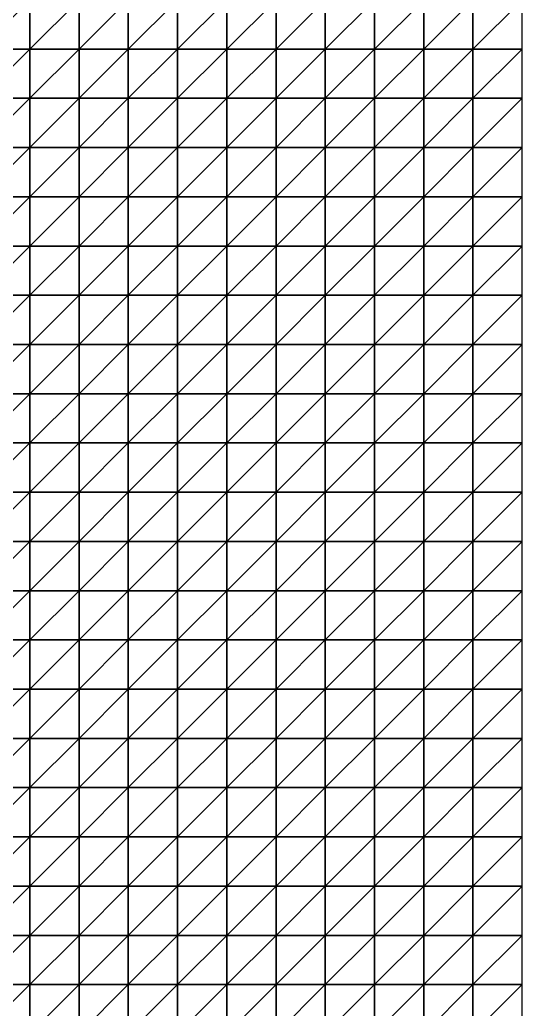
# Model space of a CAD drawing. Header units: metres. Extents: x 351000 to 353000, y 7455000 to 7457000.
# Drawn here: x 352745 to 353000, y 7455988 to 7456490 of the extents above; entities that cross this region are included whole.
import ezdxf

# ---------------------------------------------------------------- set-up
doc = ezdxf.new("R2010")
doc.units = ezdxf.units.M

msp = doc.modelspace()

# ---------------------------------------------------------------- linework, layer by layer
at = {"layer": 'TOP_OF_HYPOGENE_TOH'}
for points in [[(352725, 7456475, 1207.47), (352750, 7456475, 1208.46), (352750, 7456500, 1215.89)], [(352725, 7456475, 1207.47), (352750, 7456500, 1215.89), (352725, 7456500, 1210.94)], [(352750, 7456475, 1208.46), (352775, 7456475, 1203.21), (352775, 7456500, 1210.87)], [(352750, 7456475, 1208.46), (352775, 7456500, 1210.87), (352750, 7456500, 1215.89)], [(352775, 7456475, 1203.21), (352800, 7456475, 1192.81), (352800, 7456500, 1198.76)], [(352775, 7456475, 1203.21), (352800, 7456500, 1198.76), (352775, 7456500, 1210.87)], [(352800, 7456475, 1192.81), (352825, 7456475, 1179.77), (352825, 7456500, 1182.38)], [(352800, 7456475, 1192.81), (352825, 7456500, 1182.38), (352800, 7456500, 1198.76)], [(352825, 7456475, 1179.77), (352850, 7456475, 1167.45), (352850, 7456500, 1165.78)], [(352825, 7456475, 1179.77), (352850, 7456500, 1165.78), (352825, 7456500, 1182.38)], [(352850, 7456475, 1167.45), (352875, 7456475, 1159.08), (352875, 7456500, 1153.16)], [(352850, 7456475, 1167.45), (352875, 7456500, 1153.16), (352850, 7456500, 1165.78)], [(352875, 7456475, 1159.08), (352900, 7456475, 1156.72), (352900, 7456500, 1147.44)], [(352875, 7456475, 1159.08), (352900, 7456500, 1147.44), (352875, 7456500, 1153.16)], [(352900, 7456475, 1156.72), (352925, 7456475, 1160.47), (352925, 7456500, 1149.32)], [(352900, 7456475, 1156.72), (352925, 7456500, 1149.32), (352900, 7456500, 1147.44)], [(352925, 7456475, 1160.47), (352950, 7456475, 1168.28), (352950, 7456500, 1156.9)], [(352925, 7456475, 1160.47), (352950, 7456500, 1156.9), (352925, 7456500, 1149.32)], [(352950, 7456475, 1168.28), (352975, 7456475, 1176.66), (352975, 7456500, 1166.39)], [(352950, 7456475, 1168.28), (352975, 7456500, 1166.39), (352950, 7456500, 1156.9)], [(352975, 7456475, 1176.66), (353000, 7456475, 1181.93), (353000, 7456500, 1173.56)], [(352975, 7456475, 1176.66), (353000, 7456500, 1173.56), (352975, 7456500, 1166.39)], [(352725, 7456450, 1202.12), (352750, 7456450, 1201.14), (352750, 7456475, 1208.46)], [(352725, 7456450, 1202.12), (352750, 7456475, 1208.46), (352725, 7456475, 1207.47)], [(352750, 7456450, 1201.14), (352775, 7456450, 1196.1), (352775, 7456475, 1203.21)], [(352750, 7456450, 1201.14), (352775, 7456475, 1203.21), (352750, 7456475, 1208.46)], [(352775, 7456450, 1196.1), (352800, 7456450, 1188.13), (352800, 7456475, 1192.81)], [(352775, 7456450, 1196.1), (352800, 7456475, 1192.81), (352775, 7456475, 1203.21)], [(352800, 7456450, 1188.13), (352825, 7456450, 1179.27), (352825, 7456475, 1179.77)], [(352800, 7456450, 1188.13), (352825, 7456475, 1179.77), (352800, 7456475, 1192.81)], [(352825, 7456450, 1179.27), (352850, 7456450, 1171.91), (352850, 7456475, 1167.45)], [(352825, 7456450, 1179.27), (352850, 7456475, 1167.45), (352825, 7456475, 1179.77)], [(352850, 7456450, 1171.91), (352875, 7456450, 1168.16), (352875, 7456475, 1159.08)], [(352850, 7456450, 1171.91), (352875, 7456475, 1159.08), (352850, 7456475, 1167.45)], [(352875, 7456450, 1168.16), (352900, 7456450, 1169.07), (352900, 7456475, 1156.72)], [(352875, 7456450, 1168.16), (352900, 7456475, 1156.72), (352875, 7456475, 1159.08)], [(352900, 7456450, 1169.07), (352925, 7456450, 1174.19), (352925, 7456475, 1160.47)], [(352900, 7456450, 1169.07), (352925, 7456475, 1160.47), (352900, 7456475, 1156.72)], [(352925, 7456450, 1174.19), (352950, 7456450, 1181.48), (352950, 7456475, 1168.28)], [(352925, 7456450, 1174.19), (352950, 7456475, 1168.28), (352925, 7456475, 1160.47)], [(352950, 7456450, 1181.48), (352975, 7456450, 1187.96), (352975, 7456475, 1176.66)], [(352950, 7456450, 1181.48), (352975, 7456475, 1176.66), (352950, 7456475, 1168.28)], [(352975, 7456450, 1187.96), (353000, 7456450, 1190.74), (353000, 7456475, 1181.93)], [(352975, 7456450, 1187.96), (353000, 7456475, 1181.93), (352975, 7456475, 1176.66)], [(352725, 7456425, 1200.28), (352750, 7456425, 1197.47), (352750, 7456450, 1201.14)], [(352725, 7456425, 1200.28), (352750, 7456450, 1201.14), (352725, 7456450, 1202.12)], [(352750, 7456425, 1197.47), (352775, 7456425, 1192.73), (352775, 7456450, 1196.1)], [(352750, 7456425, 1197.47), (352775, 7456450, 1196.1), (352750, 7456450, 1201.14)], [(352775, 7456425, 1192.73), (352800, 7456425, 1187.16), (352800, 7456450, 1188.13)], [(352775, 7456425, 1192.73), (352800, 7456450, 1188.13), (352775, 7456450, 1196.1)], [(352800, 7456425, 1187.16), (352825, 7456425, 1182.17), (352825, 7456450, 1179.27)], [(352800, 7456425, 1187.16), (352825, 7456450, 1179.27), (352800, 7456450, 1188.13)], [(352825, 7456425, 1182.17), (352850, 7456425, 1179.1), (352850, 7456450, 1171.91)], [(352825, 7456425, 1182.17), (352850, 7456450, 1171.91), (352825, 7456450, 1179.27)], [(352850, 7456425, 1179.1), (352875, 7456425, 1178.89), (352875, 7456450, 1168.16)], [(352850, 7456425, 1179.1), (352875, 7456450, 1168.16), (352850, 7456450, 1171.91)], [(352875, 7456425, 1178.89), (352900, 7456425, 1181.69), (352900, 7456450, 1169.07)], [(352875, 7456425, 1178.89), (352900, 7456450, 1169.07), (352875, 7456450, 1168.16)], [(352900, 7456425, 1181.69), (352925, 7456425, 1186.66), (352925, 7456450, 1174.19)], [(352900, 7456425, 1181.69), (352925, 7456450, 1174.19), (352900, 7456450, 1169.07)], [(352925, 7456425, 1186.66), (352950, 7456425, 1192.03), (352950, 7456450, 1181.48)], [(352925, 7456425, 1186.66), (352950, 7456450, 1181.48), (352925, 7456450, 1174.19)], [(352950, 7456425, 1192.03), (352975, 7456425, 1195.55), (352975, 7456450, 1187.96)], [(352950, 7456425, 1192.03), (352975, 7456450, 1187.96), (352950, 7456450, 1181.48)], [(352975, 7456425, 1195.55), (353000, 7456425, 1195.3), (353000, 7456450, 1190.74)], [(352975, 7456425, 1195.55), (353000, 7456450, 1190.74), (352975, 7456450, 1187.96)], [(352725, 7456400, 1202.11), (352750, 7456400, 1197.66), (352750, 7456425, 1197.47)], [(352725, 7456400, 1202.11), (352750, 7456425, 1197.47), (352725, 7456425, 1200.28)], [(352750, 7456400, 1197.66), (352775, 7456400, 1193.12), (352775, 7456425, 1192.73)], [(352750, 7456400, 1197.66), (352775, 7456425, 1192.73), (352750, 7456425, 1197.47)], [(352775, 7456400, 1193.12), (352800, 7456400, 1189.42), (352800, 7456425, 1187.16)], [(352775, 7456400, 1193.12), (352800, 7456425, 1187.16), (352775, 7456425, 1192.73)], [(352800, 7456400, 1189.42), (352825, 7456400, 1187.3), (352825, 7456425, 1182.17)], [(352800, 7456400, 1189.42), (352825, 7456425, 1182.17), (352800, 7456425, 1187.16)], [(352825, 7456400, 1187.3), (352850, 7456400, 1187.1), (352850, 7456425, 1179.1)], [(352825, 7456400, 1187.3), (352850, 7456425, 1179.1), (352825, 7456425, 1182.17)], [(352850, 7456400, 1187.1), (352875, 7456400, 1188.61), (352875, 7456425, 1178.89)], [(352850, 7456400, 1187.1), (352875, 7456425, 1178.89), (352850, 7456425, 1179.1)], [(352875, 7456400, 1188.61), (352900, 7456400, 1191.29), (352900, 7456425, 1181.69)], [(352875, 7456400, 1188.61), (352900, 7456425, 1181.69), (352875, 7456425, 1178.89)], [(352900, 7456400, 1191.29), (352925, 7456400, 1194.73), (352925, 7456425, 1186.66)], [(352900, 7456400, 1191.29), (352925, 7456425, 1186.66), (352900, 7456425, 1181.69)], [(352925, 7456400, 1194.73), (352950, 7456400, 1196.89), (352950, 7456425, 1192.03)], [(352925, 7456400, 1194.73), (352950, 7456425, 1192.03), (352925, 7456425, 1186.66)], [(352950, 7456400, 1196.89), (352975, 7456400, 1196.77), (352975, 7456425, 1195.55)], [(352950, 7456400, 1196.89), (352975, 7456425, 1195.55), (352950, 7456425, 1192.03)], [(352975, 7456400, 1196.77), (353000, 7456400, 1193.46), (353000, 7456425, 1195.3)], [(352975, 7456400, 1196.77), (353000, 7456425, 1195.3), (352975, 7456425, 1195.55)], [(352725, 7456375, 1204.73), (352750, 7456375, 1199.01), (352750, 7456400, 1197.66)], [(352725, 7456375, 1204.73), (352750, 7456400, 1197.66), (352725, 7456400, 1202.11)], [(352750, 7456375, 1199.01), (352775, 7456375, 1194.61), (352775, 7456400, 1193.12)], [(352750, 7456375, 1199.01), (352775, 7456400, 1193.12), (352750, 7456400, 1197.66)], [(352775, 7456375, 1194.61), (352800, 7456375, 1192.24), (352800, 7456400, 1189.42)], [(352775, 7456375, 1194.61), (352800, 7456400, 1189.42), (352775, 7456400, 1193.12)], [(352800, 7456375, 1192.24), (352825, 7456375, 1192), (352825, 7456400, 1187.3)], [(352800, 7456375, 1192.24), (352825, 7456400, 1187.3), (352800, 7456400, 1189.42)], [(352825, 7456375, 1192), (352850, 7456375, 1193.35), (352850, 7456400, 1187.1)], [(352825, 7456375, 1192), (352850, 7456400, 1187.1), (352825, 7456400, 1187.3)], [(352850, 7456375, 1193.35), (352875, 7456375, 1195.36), (352875, 7456400, 1188.61)], [(352850, 7456375, 1193.35), (352875, 7456400, 1188.61), (352850, 7456400, 1187.1)], [(352875, 7456375, 1195.36), (352900, 7456375, 1196.99), (352900, 7456400, 1191.29)], [(352875, 7456375, 1195.36), (352900, 7456400, 1191.29), (352875, 7456400, 1188.61)], [(352900, 7456375, 1196.99), (352925, 7456375, 1197.41), (352925, 7456400, 1194.73)], [(352900, 7456375, 1196.99), (352925, 7456400, 1194.73), (352900, 7456400, 1191.29)], [(352925, 7456375, 1197.41), (352950, 7456375, 1196), (352950, 7456400, 1196.89)], [(352925, 7456375, 1197.41), (352950, 7456400, 1196.89), (352925, 7456400, 1194.73)], [(352950, 7456375, 1196), (352975, 7456375, 1192.46), (352975, 7456400, 1196.77)], [(352950, 7456375, 1196), (352975, 7456400, 1196.77), (352950, 7456400, 1196.89)], [(352975, 7456375, 1192.46), (353000, 7456375, 1186.87), (353000, 7456400, 1193.46)], [(352975, 7456375, 1192.46), (353000, 7456400, 1193.46), (352975, 7456400, 1196.77)], [(352725, 7456350, 1204.68), (352750, 7456350, 1198.22), (352750, 7456375, 1199.01)], [(352725, 7456350, 1204.68), (352750, 7456375, 1199.01), (352725, 7456375, 1204.73)], [(352750, 7456350, 1198.22), (352775, 7456350, 1194.15), (352775, 7456375, 1194.61)], [(352750, 7456350, 1198.22), (352775, 7456375, 1194.61), (352750, 7456375, 1199.01)], [(352775, 7456350, 1194.15), (352800, 7456350, 1192.89), (352800, 7456375, 1192.24)], [(352775, 7456350, 1194.15), (352800, 7456375, 1192.24), (352775, 7456375, 1194.61)], [(352800, 7456350, 1192.89), (352825, 7456350, 1193.98), (352825, 7456375, 1192)], [(352800, 7456350, 1192.89), (352825, 7456375, 1192), (352800, 7456375, 1192.24)], [(352825, 7456350, 1193.98), (352850, 7456350, 1196.18), (352850, 7456375, 1193.35)], [(352825, 7456350, 1193.98), (352850, 7456375, 1193.35), (352825, 7456375, 1192)], [(352850, 7456350, 1196.18), (352875, 7456350, 1197.98), (352875, 7456375, 1195.36)], [(352850, 7456350, 1196.18), (352875, 7456375, 1195.36), (352850, 7456375, 1193.35)], [(352875, 7456350, 1197.98), (352900, 7456350, 1198.13), (352900, 7456375, 1196.99)], [(352875, 7456350, 1197.98), (352900, 7456375, 1196.99), (352875, 7456375, 1195.36)], [(352900, 7456350, 1198.13), (352925, 7456350, 1196.03), (352925, 7456375, 1197.41)], [(352900, 7456350, 1198.13), (352925, 7456375, 1197.41), (352900, 7456375, 1196.99)], [(352925, 7456350, 1196.03), (352950, 7456350, 1191.8), (352950, 7456375, 1196)], [(352925, 7456350, 1196.03), (352950, 7456375, 1196), (352925, 7456375, 1197.41)], [(352950, 7456350, 1191.8), (352975, 7456350, 1186.09), (352975, 7456375, 1192.46)], [(352950, 7456350, 1191.8), (352975, 7456375, 1192.46), (352950, 7456375, 1196)], [(352975, 7456350, 1186.09), (353000, 7456350, 1179.73), (353000, 7456375, 1186.87)], [(352975, 7456350, 1186.09), (353000, 7456375, 1186.87), (352975, 7456375, 1192.46)], [(352725, 7456325, 1200.59), (352750, 7456325, 1194.12), (352750, 7456350, 1198.22)], [(352725, 7456325, 1200.59), (352750, 7456350, 1198.22), (352725, 7456350, 1204.68)], [(352750, 7456325, 1194.12), (352775, 7456325, 1190.73), (352775, 7456350, 1194.15)], [(352750, 7456325, 1194.12), (352775, 7456350, 1194.15), (352750, 7456350, 1198.22)], [(352775, 7456325, 1190.73), (352800, 7456325, 1190.59), (352800, 7456350, 1192.89)], [(352775, 7456325, 1190.73), (352800, 7456350, 1192.89), (352775, 7456350, 1194.15)], [(352800, 7456325, 1190.59), (352825, 7456325, 1192.81), (352825, 7456350, 1193.98)], [(352800, 7456325, 1190.59), (352825, 7456350, 1193.98), (352800, 7456350, 1192.89)], [(352825, 7456325, 1192.81), (352850, 7456325, 1195.7), (352850, 7456350, 1196.18)], [(352825, 7456325, 1192.81), (352850, 7456350, 1196.18), (352825, 7456350, 1193.98)], [(352850, 7456325, 1195.7), (352875, 7456325, 1197.39), (352875, 7456350, 1197.98)], [(352850, 7456325, 1195.7), (352875, 7456350, 1197.98), (352850, 7456350, 1196.18)], [(352875, 7456325, 1197.39), (352900, 7456325, 1196.57), (352900, 7456350, 1198.13)], [(352875, 7456325, 1197.39), (352900, 7456350, 1198.13), (352875, 7456350, 1197.98)], [(352900, 7456325, 1196.57), (352925, 7456325, 1193), (352925, 7456350, 1196.03)], [(352900, 7456325, 1196.57), (352925, 7456350, 1196.03), (352900, 7456350, 1198.13)], [(352925, 7456325, 1193), (352950, 7456325, 1187.43), (352950, 7456350, 1191.8)], [(352925, 7456325, 1193), (352950, 7456350, 1191.8), (352925, 7456350, 1196.03)], [(352950, 7456325, 1187.43), (352975, 7456325, 1181.25), (352975, 7456350, 1186.09)], [(352950, 7456325, 1187.43), (352975, 7456350, 1186.09), (352950, 7456350, 1191.8)], [(352975, 7456325, 1181.25), (353000, 7456325, 1175.85), (353000, 7456350, 1179.73)], [(352975, 7456325, 1181.25), (353000, 7456350, 1179.73), (352975, 7456350, 1186.09)], [(352725, 7456300, 1194.36), (352750, 7456300, 1188.54), (352750, 7456325, 1194.12)], [(352725, 7456300, 1194.36), (352750, 7456325, 1194.12), (352725, 7456325, 1200.59)], [(352750, 7456300, 1188.54), (352775, 7456300, 1186.07), (352775, 7456325, 1190.73)], [(352750, 7456300, 1188.54), (352775, 7456325, 1190.73), (352750, 7456325, 1194.12)], [(352775, 7456300, 1186.07), (352800, 7456300, 1186.95), (352800, 7456325, 1190.59)], [(352775, 7456300, 1186.07), (352800, 7456325, 1190.59), (352775, 7456325, 1190.73)], [(352800, 7456300, 1186.95), (352825, 7456300, 1190.07), (352825, 7456325, 1192.81)], [(352800, 7456300, 1186.95), (352825, 7456325, 1192.81), (352800, 7456325, 1190.59)], [(352825, 7456300, 1190.07), (352850, 7456300, 1193.5), (352850, 7456325, 1195.7)], [(352825, 7456300, 1190.07), (352850, 7456325, 1195.7), (352825, 7456325, 1192.81)], [(352850, 7456300, 1193.5), (352875, 7456300, 1195.26), (352875, 7456325, 1197.39)], [(352850, 7456300, 1193.5), (352875, 7456325, 1197.39), (352850, 7456325, 1195.7)], [(352875, 7456300, 1195.26), (352900, 7456300, 1194.12), (352900, 7456325, 1196.57)], [(352875, 7456300, 1195.26), (352900, 7456325, 1196.57), (352875, 7456325, 1197.39)], [(352900, 7456300, 1194.12), (352925, 7456300, 1190.13), (352925, 7456325, 1193)], [(352900, 7456300, 1194.12), (352925, 7456325, 1193), (352900, 7456325, 1196.57)], [(352925, 7456300, 1190.13), (352950, 7456300, 1184.59), (352950, 7456325, 1187.43)], [(352925, 7456300, 1190.13), (352950, 7456325, 1187.43), (352925, 7456325, 1193)], [(352950, 7456300, 1184.59), (352975, 7456300, 1179.4), (352975, 7456325, 1181.25)], [(352950, 7456300, 1184.59), (352975, 7456325, 1181.25), (352950, 7456325, 1187.43)], [(352975, 7456300, 1179.4), (353000, 7456300, 1176.25), (353000, 7456325, 1175.85)], [(352975, 7456300, 1179.4), (353000, 7456325, 1175.85), (352975, 7456325, 1181.25)], [(352725, 7456275, 1189.81), (352750, 7456275, 1185.02), (352750, 7456300, 1188.54)], [(352725, 7456275, 1189.81), (352750, 7456300, 1188.54), (352725, 7456300, 1194.36)], [(352750, 7456275, 1185.02), (352775, 7456275, 1183.35), (352775, 7456300, 1186.07)], [(352750, 7456275, 1185.02), (352775, 7456300, 1186.07), (352750, 7456300, 1188.54)], [(352775, 7456275, 1183.35), (352800, 7456275, 1184.76), (352800, 7456300, 1186.95)], [(352775, 7456275, 1183.35), (352800, 7456300, 1186.95), (352775, 7456300, 1186.07)], [(352800, 7456275, 1184.76), (352825, 7456275, 1188.13), (352825, 7456300, 1190.07)], [(352800, 7456275, 1184.76), (352825, 7456300, 1190.07), (352800, 7456300, 1186.95)], [(352825, 7456275, 1188.13), (352850, 7456275, 1191.57), (352850, 7456300, 1193.5)], [(352825, 7456275, 1188.13), (352850, 7456300, 1193.5), (352825, 7456300, 1190.07)], [(352850, 7456275, 1191.57), (352875, 7456275, 1193.13), (352875, 7456300, 1195.26)], [(352850, 7456275, 1191.57), (352875, 7456300, 1195.26), (352850, 7456300, 1193.5)], [(352875, 7456275, 1193.13), (352900, 7456275, 1191.76), (352900, 7456300, 1194.12)], [(352875, 7456275, 1193.13), (352900, 7456300, 1194.12), (352875, 7456300, 1195.26)], [(352900, 7456275, 1191.76), (352925, 7456275, 1187.8), (352925, 7456300, 1190.13)], [(352900, 7456275, 1191.76), (352925, 7456300, 1190.13), (352900, 7456300, 1194.12)], [(352925, 7456275, 1187.8), (352950, 7456275, 1182.9), (352950, 7456300, 1184.59)], [(352925, 7456275, 1187.8), (352950, 7456300, 1184.59), (352925, 7456300, 1190.13)], [(352950, 7456275, 1182.9), (352975, 7456275, 1179.31), (352975, 7456300, 1179.4)], [(352950, 7456275, 1182.9), (352975, 7456300, 1179.4), (352950, 7456300, 1184.59)], [(352975, 7456275, 1179.31), (353000, 7456275, 1178.82), (353000, 7456300, 1176.25)], [(352975, 7456275, 1179.31), (353000, 7456300, 1176.25), (352975, 7456300, 1179.4)], [(352725, 7456250, 1190.05), (352750, 7456250, 1186.32), (352750, 7456275, 1185.02)], [(352725, 7456250, 1190.05), (352750, 7456275, 1185.02), (352725, 7456275, 1189.81)], [(352750, 7456250, 1186.32), (352775, 7456250, 1184.96), (352775, 7456275, 1183.35)], [(352750, 7456250, 1186.32), (352775, 7456275, 1183.35), (352750, 7456275, 1185.02)], [(352775, 7456250, 1184.96), (352800, 7456250, 1186.05), (352800, 7456275, 1184.76)], [(352775, 7456250, 1184.96), (352800, 7456275, 1184.76), (352775, 7456275, 1183.35)], [(352800, 7456250, 1186.05), (352825, 7456250, 1188.69), (352825, 7456275, 1188.13)], [(352800, 7456250, 1186.05), (352825, 7456275, 1188.13), (352800, 7456275, 1184.76)], [(352825, 7456250, 1188.69), (352850, 7456250, 1191.19), (352850, 7456275, 1191.57)], [(352825, 7456250, 1188.69), (352850, 7456275, 1191.57), (352825, 7456275, 1188.13)], [(352850, 7456250, 1191.19), (352875, 7456250, 1191.83), (352875, 7456275, 1193.13)], [(352850, 7456250, 1191.19), (352875, 7456275, 1193.13), (352850, 7456275, 1191.57)], [(352875, 7456250, 1191.83), (352900, 7456250, 1189.72), (352900, 7456275, 1191.76)], [(352875, 7456250, 1191.83), (352900, 7456275, 1191.76), (352875, 7456275, 1193.13)], [(352900, 7456250, 1189.72), (352925, 7456250, 1185.44), (352925, 7456275, 1187.8)], [(352900, 7456250, 1189.72), (352925, 7456275, 1187.8), (352900, 7456275, 1191.76)], [(352925, 7456250, 1185.44), (352950, 7456250, 1180.89), (352950, 7456275, 1182.9)], [(352925, 7456250, 1185.44), (352950, 7456275, 1182.9), (352925, 7456275, 1187.8)], [(352950, 7456250, 1180.89), (352975, 7456250, 1178.53), (352975, 7456275, 1179.31)], [(352950, 7456250, 1180.89), (352975, 7456275, 1179.31), (352950, 7456275, 1182.9)], [(352975, 7456250, 1178.53), (353000, 7456250, 1180.2), (353000, 7456275, 1178.82)], [(352975, 7456250, 1178.53), (353000, 7456275, 1178.82), (352975, 7456275, 1179.31)], [(352725, 7456225, 1195.32), (352750, 7456225, 1192.44), (352750, 7456250, 1186.32)], [(352725, 7456225, 1195.32), (352750, 7456250, 1186.32), (352725, 7456250, 1190.05)], [(352750, 7456225, 1192.44), (352775, 7456225, 1190.82), (352775, 7456250, 1184.96)], [(352750, 7456225, 1192.44), (352775, 7456250, 1184.96), (352750, 7456250, 1186.32)], [(352775, 7456225, 1190.82), (352800, 7456225, 1190.8), (352800, 7456250, 1186.05)], [(352775, 7456225, 1190.82), (352800, 7456250, 1186.05), (352775, 7456250, 1184.96)], [(352800, 7456225, 1190.8), (352825, 7456225, 1191.86), (352825, 7456250, 1188.69)], [(352800, 7456225, 1190.8), (352825, 7456250, 1188.69), (352800, 7456250, 1186.05)], [(352825, 7456225, 1191.86), (352850, 7456225, 1192.62), (352850, 7456250, 1191.19)], [(352825, 7456225, 1191.86), (352850, 7456250, 1191.19), (352825, 7456250, 1188.69)], [(352850, 7456225, 1192.62), (352875, 7456225, 1191.61), (352875, 7456250, 1191.83)], [(352850, 7456225, 1192.62), (352875, 7456250, 1191.83), (352850, 7456250, 1191.19)], [(352875, 7456225, 1191.61), (352900, 7456225, 1188.11), (352900, 7456250, 1189.72)], [(352875, 7456225, 1191.61), (352900, 7456250, 1189.72), (352875, 7456250, 1191.83)], [(352900, 7456225, 1188.11), (352925, 7456225, 1182.81), (352925, 7456250, 1185.44)], [(352900, 7456225, 1188.11), (352925, 7456250, 1185.44), (352900, 7456250, 1189.72)], [(352925, 7456225, 1182.81), (352950, 7456225, 1177.8), (352950, 7456250, 1180.89)], [(352925, 7456225, 1182.81), (352950, 7456250, 1180.89), (352925, 7456250, 1185.44)], [(352950, 7456225, 1177.8), (352975, 7456225, 1175.69), (352975, 7456250, 1178.53)], [(352950, 7456225, 1177.8), (352975, 7456250, 1178.53), (352950, 7456250, 1180.89)], [(352975, 7456225, 1175.69), (353000, 7456225, 1178.41), (353000, 7456250, 1180.2)], [(352975, 7456225, 1175.69), (353000, 7456250, 1180.2), (352975, 7456250, 1178.53)], [(352725, 7456200, 1202.9), (352750, 7456200, 1200.62), (352750, 7456225, 1192.44)], [(352725, 7456200, 1202.9), (352750, 7456225, 1192.44), (352725, 7456225, 1195.32)], [(352750, 7456200, 1200.62), (352775, 7456200, 1198.45), (352775, 7456225, 1190.82)], [(352750, 7456200, 1200.62), (352775, 7456225, 1190.82), (352750, 7456225, 1192.44)], [(352775, 7456200, 1198.45), (352800, 7456200, 1197.09), (352800, 7456225, 1190.8)], [(352775, 7456200, 1198.45), (352800, 7456225, 1190.8), (352775, 7456225, 1190.82)], [(352800, 7456200, 1197.09), (352825, 7456200, 1196.4), (352825, 7456225, 1191.86)], [(352800, 7456200, 1197.09), (352825, 7456225, 1191.86), (352800, 7456225, 1190.8)], [(352825, 7456200, 1196.4), (352850, 7456200, 1195.35), (352850, 7456225, 1192.62)], [(352825, 7456200, 1196.4), (352850, 7456225, 1192.62), (352825, 7456225, 1191.86)], [(352850, 7456200, 1195.35), (352875, 7456200, 1192.62), (352875, 7456225, 1191.61)], [(352850, 7456200, 1195.35), (352875, 7456225, 1191.61), (352850, 7456225, 1192.62)], [(352875, 7456200, 1192.62), (352900, 7456200, 1187.54), (352900, 7456225, 1188.11)], [(352875, 7456200, 1192.62), (352900, 7456225, 1188.11), (352875, 7456225, 1191.61)], [(352900, 7456200, 1187.54), (352925, 7456200, 1180.83), (352925, 7456225, 1182.81)], [(352900, 7456200, 1187.54), (352925, 7456225, 1182.81), (352900, 7456225, 1188.11)], [(352925, 7456200, 1180.83), (352950, 7456200, 1174.63), (352950, 7456225, 1177.8)], [(352925, 7456200, 1180.83), (352950, 7456225, 1177.8), (352925, 7456225, 1182.81)], [(352950, 7456200, 1174.63), (352975, 7456200, 1171.71), (352975, 7456225, 1175.69)], [(352950, 7456200, 1174.63), (352975, 7456225, 1175.69), (352950, 7456225, 1177.8)], [(352975, 7456200, 1171.71), (353000, 7456200, 1174.2), (353000, 7456225, 1178.41)], [(352975, 7456200, 1171.71), (353000, 7456225, 1178.41), (352975, 7456225, 1175.69)], [(352725, 7456175, 1208.9), (352750, 7456175, 1207.05), (352750, 7456200, 1200.62)], [(352725, 7456175, 1208.9), (352750, 7456200, 1200.62), (352725, 7456200, 1202.9)], [(352750, 7456175, 1207.05), (352775, 7456175, 1204.48), (352775, 7456200, 1198.45)], [(352750, 7456175, 1207.05), (352775, 7456200, 1198.45), (352750, 7456200, 1200.62)], [(352775, 7456175, 1204.48), (352800, 7456175, 1202.25), (352800, 7456200, 1197.09)], [(352775, 7456175, 1204.48), (352800, 7456200, 1197.09), (352775, 7456200, 1198.45)], [(352800, 7456175, 1202.25), (352825, 7456175, 1200.57), (352825, 7456200, 1196.4)], [(352800, 7456175, 1202.25), (352825, 7456200, 1196.4), (352800, 7456200, 1197.09)], [(352825, 7456175, 1200.57), (352850, 7456175, 1198.59), (352850, 7456200, 1195.35)], [(352825, 7456175, 1200.57), (352850, 7456200, 1195.35), (352825, 7456200, 1196.4)], [(352850, 7456175, 1198.59), (352875, 7456175, 1195), (352875, 7456200, 1192.62)], [(352850, 7456175, 1198.59), (352875, 7456200, 1192.62), (352850, 7456200, 1195.35)], [(352875, 7456175, 1195), (352900, 7456175, 1188.99), (352900, 7456200, 1187.54)], [(352875, 7456175, 1195), (352900, 7456200, 1187.54), (352875, 7456200, 1192.62)], [(352900, 7456175, 1188.99), (352925, 7456175, 1181.14), (352925, 7456200, 1180.83)], [(352900, 7456175, 1188.99), (352925, 7456200, 1180.83), (352900, 7456200, 1187.54)], [(352925, 7456175, 1181.14), (352950, 7456175, 1173.55), (352950, 7456200, 1174.63)], [(352925, 7456175, 1181.14), (352950, 7456200, 1174.63), (352925, 7456200, 1180.83)], [(352950, 7456175, 1173.55), (352975, 7456175, 1169.14), (352975, 7456200, 1171.71)], [(352950, 7456175, 1173.55), (352975, 7456200, 1171.71), (352950, 7456200, 1174.63)], [(352975, 7456175, 1169.14), (353000, 7456175, 1170.34), (353000, 7456200, 1174.2)], [(352975, 7456175, 1169.14), (353000, 7456200, 1174.2), (352975, 7456200, 1171.71)], [(352725, 7456150, 1210.59), (352750, 7456150, 1209.01), (352750, 7456175, 1207.05)], [(352725, 7456150, 1210.59), (352750, 7456175, 1207.05), (352725, 7456175, 1208.9)], [(352750, 7456150, 1209.01), (352775, 7456150, 1206.44), (352775, 7456175, 1204.48)], [(352750, 7456150, 1209.01), (352775, 7456175, 1204.48), (352750, 7456175, 1207.05)], [(352775, 7456150, 1206.44), (352800, 7456150, 1204.26), (352800, 7456175, 1202.25)], [(352775, 7456150, 1206.44), (352800, 7456175, 1202.25), (352775, 7456175, 1204.48)], [(352800, 7456150, 1204.26), (352825, 7456150, 1202.89), (352825, 7456175, 1200.57)], [(352800, 7456150, 1204.26), (352825, 7456175, 1200.57), (352800, 7456175, 1202.25)], [(352825, 7456150, 1202.89), (352850, 7456150, 1201.5), (352850, 7456175, 1198.59)], [(352825, 7456150, 1202.89), (352850, 7456175, 1198.59), (352825, 7456175, 1200.57)], [(352850, 7456150, 1201.5), (352875, 7456150, 1198.55), (352875, 7456175, 1195)], [(352850, 7456150, 1201.5), (352875, 7456175, 1195), (352850, 7456175, 1198.59)], [(352875, 7456150, 1198.55), (352900, 7456150, 1192.9), (352900, 7456175, 1188.99)], [(352875, 7456150, 1198.55), (352900, 7456175, 1188.99), (352875, 7456175, 1195)], [(352900, 7456150, 1192.9), (352925, 7456150, 1184.8), (352925, 7456175, 1181.14)], [(352900, 7456150, 1192.9), (352925, 7456175, 1181.14), (352900, 7456175, 1188.99)], [(352925, 7456150, 1184.8), (352950, 7456150, 1176.19), (352950, 7456175, 1173.55)], [(352925, 7456150, 1184.8), (352950, 7456175, 1173.55), (352925, 7456175, 1181.14)], [(352950, 7456150, 1176.19), (352975, 7456150, 1170.11), (352975, 7456175, 1169.14)], [(352950, 7456150, 1176.19), (352975, 7456175, 1169.14), (352950, 7456175, 1173.55)], [(352975, 7456150, 1170.11), (353000, 7456150, 1169.37), (353000, 7456175, 1170.34)], [(352975, 7456150, 1170.11), (353000, 7456175, 1170.34), (352975, 7456175, 1169.14)], [(352725, 7456125, 1207.68), (352750, 7456125, 1206), (352750, 7456150, 1209.01)], [(352725, 7456125, 1207.68), (352750, 7456150, 1209.01), (352725, 7456150, 1210.59)], [(352750, 7456125, 1206), (352775, 7456125, 1203.69), (352775, 7456150, 1206.44)], [(352750, 7456125, 1206), (352775, 7456150, 1206.44), (352750, 7456150, 1209.01)], [(352775, 7456125, 1203.69), (352800, 7456125, 1202.36), (352800, 7456150, 1204.26)], [(352775, 7456125, 1203.69), (352800, 7456150, 1204.26), (352775, 7456150, 1206.44)], [(352800, 7456125, 1202.36), (352825, 7456125, 1202.5), (352825, 7456150, 1202.89)], [(352800, 7456125, 1202.36), (352825, 7456150, 1202.89), (352800, 7456150, 1204.26)], [(352825, 7456125, 1202.5), (352850, 7456125, 1203.11), (352850, 7456150, 1201.5)], [(352825, 7456125, 1202.5), (352850, 7456150, 1201.5), (352825, 7456150, 1202.89)], [(352850, 7456125, 1203.11), (352875, 7456125, 1202.28), (352875, 7456150, 1198.55)], [(352850, 7456125, 1203.11), (352875, 7456150, 1198.55), (352850, 7456150, 1201.5)], [(352875, 7456125, 1202.28), (352900, 7456125, 1198.33), (352900, 7456150, 1192.9)], [(352875, 7456125, 1202.28), (352900, 7456150, 1192.9), (352875, 7456150, 1198.55)], [(352900, 7456125, 1198.33), (352925, 7456125, 1191.05), (352925, 7456150, 1184.8)], [(352900, 7456125, 1198.33), (352925, 7456150, 1184.8), (352900, 7456150, 1192.9)], [(352925, 7456125, 1191.05), (352950, 7456125, 1182.12), (352950, 7456150, 1176.19)], [(352925, 7456125, 1191.05), (352950, 7456150, 1176.19), (352925, 7456150, 1184.8)], [(352950, 7456125, 1182.12), (352975, 7456125, 1174.62), (352975, 7456150, 1170.11)], [(352950, 7456125, 1182.12), (352975, 7456150, 1170.11), (352950, 7456150, 1176.19)], [(352975, 7456125, 1174.62), (353000, 7456125, 1171.75), (353000, 7456150, 1169.37)], [(352975, 7456125, 1174.62), (353000, 7456150, 1169.37), (352975, 7456150, 1170.11)], [(352725, 7456100, 1201.8), (352750, 7456100, 1199.4), (352750, 7456125, 1206)], [(352725, 7456100, 1201.8), (352750, 7456125, 1206), (352725, 7456125, 1207.68)], [(352750, 7456100, 1199.4), (352775, 7456100, 1197.17), (352775, 7456125, 1203.69)], [(352750, 7456100, 1199.4), (352775, 7456125, 1203.69), (352750, 7456125, 1206)], [(352775, 7456100, 1197.17), (352800, 7456100, 1196.9), (352800, 7456125, 1202.36)], [(352775, 7456100, 1197.17), (352800, 7456125, 1202.36), (352775, 7456125, 1203.69)], [(352800, 7456100, 1196.9), (352825, 7456100, 1199.05), (352825, 7456125, 1202.5)], [(352800, 7456100, 1196.9), (352825, 7456125, 1202.5), (352800, 7456125, 1202.36)], [(352825, 7456100, 1199.05), (352850, 7456100, 1202.37), (352850, 7456125, 1203.11)], [(352825, 7456100, 1199.05), (352850, 7456125, 1203.11), (352825, 7456125, 1202.5)], [(352850, 7456100, 1202.37), (352875, 7456100, 1204.46), (352875, 7456125, 1202.28)], [(352850, 7456100, 1202.37), (352875, 7456125, 1202.28), (352850, 7456125, 1203.11)], [(352875, 7456100, 1204.46), (352900, 7456100, 1203.07), (352900, 7456125, 1198.33)], [(352875, 7456100, 1204.46), (352900, 7456125, 1198.33), (352875, 7456125, 1202.28)], [(352900, 7456100, 1203.07), (352925, 7456100, 1197.42), (352925, 7456125, 1191.05)], [(352900, 7456100, 1203.07), (352925, 7456125, 1191.05), (352900, 7456125, 1198.33)], [(352925, 7456100, 1197.42), (352950, 7456100, 1188.86), (352950, 7456125, 1182.12)], [(352925, 7456100, 1197.42), (352950, 7456125, 1182.12), (352925, 7456125, 1191.05)], [(352950, 7456100, 1188.86), (352975, 7456100, 1180.44), (352975, 7456125, 1174.62)], [(352950, 7456100, 1188.86), (352975, 7456125, 1174.62), (352950, 7456125, 1182.12)], [(352975, 7456100, 1180.44), (353000, 7456100, 1175.67), (353000, 7456125, 1171.75)], [(352975, 7456100, 1180.44), (353000, 7456125, 1171.75), (352975, 7456125, 1174.62)], [(352725, 7456075, 1194.93), (352750, 7456075, 1191.06), (352750, 7456100, 1199.4)], [(352725, 7456075, 1194.93), (352750, 7456100, 1199.4), (352725, 7456100, 1201.8)], [(352750, 7456075, 1191.06), (352775, 7456075, 1188.37), (352775, 7456100, 1197.17)], [(352750, 7456075, 1191.06), (352775, 7456100, 1197.17), (352750, 7456100, 1199.4)], [(352775, 7456075, 1188.37), (352800, 7456075, 1188.75), (352800, 7456100, 1196.9)], [(352775, 7456075, 1188.37), (352800, 7456100, 1196.9), (352775, 7456100, 1197.17)], [(352800, 7456075, 1188.75), (352825, 7456075, 1192.62), (352825, 7456100, 1199.05)], [(352800, 7456075, 1188.75), (352825, 7456100, 1199.05), (352800, 7456100, 1196.9)], [(352825, 7456075, 1192.62), (352850, 7456075, 1198.47), (352850, 7456100, 1202.37)], [(352825, 7456075, 1192.62), (352850, 7456100, 1202.37), (352825, 7456100, 1199.05)], [(352850, 7456075, 1198.47), (352875, 7456075, 1203.46), (352875, 7456100, 1204.46)], [(352850, 7456075, 1198.47), (352875, 7456100, 1204.46), (352850, 7456100, 1202.37)], [(352875, 7456075, 1203.46), (352900, 7456075, 1204.79), (352900, 7456100, 1203.07)], [(352875, 7456075, 1203.46), (352900, 7456100, 1203.07), (352875, 7456100, 1204.46)], [(352900, 7456075, 1204.79), (352925, 7456075, 1201.15), (352925, 7456100, 1197.42)], [(352900, 7456075, 1204.79), (352925, 7456100, 1197.42), (352900, 7456100, 1203.07)], [(352925, 7456075, 1201.15), (352950, 7456075, 1193.5), (352950, 7456100, 1188.86)], [(352925, 7456075, 1201.15), (352950, 7456100, 1188.86), (352925, 7456100, 1197.42)], [(352950, 7456075, 1193.5), (352975, 7456075, 1184.77), (352975, 7456100, 1180.44)], [(352950, 7456075, 1193.5), (352975, 7456100, 1180.44), (352950, 7456100, 1188.86)], [(352975, 7456075, 1184.77), (353000, 7456075, 1178.63), (353000, 7456100, 1175.67)], [(352975, 7456075, 1184.77), (353000, 7456100, 1175.67), (352975, 7456100, 1180.44)], [(352725, 7456050, 1188.03), (352750, 7456050, 1182.23), (352750, 7456075, 1191.06)], [(352725, 7456050, 1188.03), (352750, 7456075, 1191.06), (352725, 7456075, 1194.93)], [(352750, 7456050, 1182.23), (352775, 7456050, 1178.55), (352775, 7456075, 1188.37)], [(352750, 7456050, 1182.23), (352775, 7456075, 1188.37), (352750, 7456075, 1191.06)], [(352775, 7456050, 1178.55), (352800, 7456050, 1178.94), (352800, 7456075, 1188.75)], [(352775, 7456050, 1178.55), (352800, 7456075, 1188.75), (352775, 7456075, 1188.37)], [(352800, 7456050, 1178.94), (352825, 7456050, 1183.81), (352825, 7456075, 1192.62)], [(352800, 7456050, 1178.94), (352825, 7456075, 1192.62), (352800, 7456075, 1188.75)], [(352825, 7456050, 1183.81), (352850, 7456050, 1191.49), (352850, 7456075, 1198.47)], [(352825, 7456050, 1183.81), (352850, 7456075, 1198.47), (352825, 7456075, 1192.62)], [(352850, 7456050, 1191.49), (352875, 7456050, 1198.81), (352875, 7456075, 1203.46)], [(352850, 7456050, 1191.49), (352875, 7456075, 1203.46), (352850, 7456075, 1198.47)], [(352875, 7456050, 1198.81), (352900, 7456050, 1202.59), (352900, 7456075, 1204.79)], [(352875, 7456050, 1198.81), (352900, 7456075, 1204.79), (352875, 7456075, 1203.46)], [(352900, 7456050, 1202.59), (352925, 7456050, 1201.05), (352925, 7456075, 1201.15)], [(352900, 7456050, 1202.59), (352925, 7456075, 1201.15), (352900, 7456075, 1204.79)], [(352925, 7456050, 1201.05), (352950, 7456050, 1194.75), (352950, 7456075, 1193.5)], [(352925, 7456050, 1201.05), (352950, 7456075, 1193.5), (352925, 7456075, 1201.15)], [(352950, 7456050, 1194.75), (352975, 7456050, 1186.35), (352975, 7456075, 1184.77)], [(352950, 7456050, 1194.75), (352975, 7456075, 1184.77), (352950, 7456075, 1193.5)], [(352975, 7456050, 1186.35), (353000, 7456050, 1179.54), (353000, 7456075, 1178.63)], [(352975, 7456050, 1186.35), (353000, 7456075, 1178.63), (352975, 7456075, 1184.77)], [(352725, 7456025, 1180.97), (352750, 7456025, 1173.38), (352750, 7456050, 1182.23)], [(352725, 7456025, 1180.97), (352750, 7456050, 1182.23), (352725, 7456050, 1188.03)], [(352750, 7456025, 1173.38), (352775, 7456025, 1168.59), (352775, 7456050, 1178.55)], [(352750, 7456025, 1173.38), (352775, 7456050, 1178.55), (352750, 7456050, 1182.23)], [(352775, 7456025, 1168.59), (352800, 7456025, 1168.61), (352800, 7456050, 1178.94)], [(352775, 7456025, 1168.59), (352800, 7456050, 1178.94), (352775, 7456050, 1178.55)], [(352800, 7456025, 1168.61), (352825, 7456025, 1173.85), (352825, 7456050, 1183.81)], [(352800, 7456025, 1168.61), (352825, 7456050, 1183.81), (352800, 7456050, 1178.94)], [(352825, 7456025, 1173.85), (352850, 7456025, 1182.63), (352850, 7456050, 1191.49)], [(352825, 7456025, 1173.85), (352850, 7456050, 1191.49), (352825, 7456050, 1183.81)], [(352850, 7456025, 1182.63), (352875, 7456025, 1191.7), (352875, 7456050, 1198.81)], [(352850, 7456025, 1182.63), (352875, 7456050, 1198.81), (352850, 7456050, 1191.49)], [(352875, 7456025, 1191.7), (352900, 7456025, 1197.61), (352900, 7456050, 1202.59)], [(352875, 7456025, 1191.7), (352900, 7456050, 1202.59), (352875, 7456050, 1198.81)], [(352900, 7456025, 1197.61), (352925, 7456025, 1198.26), (352925, 7456050, 1201.05)], [(352900, 7456025, 1197.61), (352925, 7456050, 1201.05), (352900, 7456050, 1202.59)], [(352925, 7456025, 1198.26), (352950, 7456025, 1193.75), (352950, 7456050, 1194.75)], [(352925, 7456025, 1198.26), (352950, 7456050, 1194.75), (352925, 7456050, 1201.05)], [(352950, 7456025, 1193.75), (352975, 7456025, 1186.38), (352975, 7456050, 1186.35)], [(352950, 7456025, 1193.75), (352975, 7456050, 1186.35), (352950, 7456050, 1194.75)], [(352975, 7456025, 1186.38), (353000, 7456025, 1179.62), (353000, 7456050, 1179.54)], [(352975, 7456025, 1186.38), (353000, 7456050, 1179.54), (352975, 7456050, 1186.35)], [(352725, 7456000, 1173.5), (352750, 7456000, 1164.83), (352750, 7456025, 1173.38)], [(352725, 7456000, 1173.5), (352750, 7456025, 1173.38), (352725, 7456025, 1180.97)], [(352750, 7456000, 1164.83), (352775, 7456000, 1159.32), (352775, 7456025, 1168.59)], [(352750, 7456000, 1164.83), (352775, 7456025, 1168.59), (352750, 7456025, 1173.38)], [(352775, 7456000, 1159.32), (352800, 7456000, 1158.99), (352800, 7456025, 1168.61)], [(352775, 7456000, 1159.32), (352800, 7456025, 1168.61), (352775, 7456025, 1168.59)], [(352800, 7456000, 1158.99), (352825, 7456000, 1164.33), (352825, 7456025, 1173.85)], [(352800, 7456000, 1158.99), (352825, 7456025, 1173.85), (352800, 7456025, 1168.61)], [(352825, 7456000, 1164.33), (352850, 7456000, 1173.8), (352850, 7456025, 1182.63)], [(352825, 7456000, 1164.33), (352850, 7456025, 1182.63), (352825, 7456025, 1173.85)], [(352850, 7456000, 1173.8), (352875, 7456000, 1184.25), (352875, 7456025, 1191.7)], [(352850, 7456000, 1173.8), (352875, 7456025, 1191.7), (352850, 7456025, 1182.63)], [(352875, 7456000, 1184.25), (352900, 7456000, 1192.21), (352900, 7456025, 1197.61)], [(352875, 7456000, 1184.25), (352900, 7456025, 1197.61), (352875, 7456025, 1191.7)], [(352900, 7456000, 1192.21), (352925, 7456000, 1195.3), (352925, 7456025, 1198.26)], [(352900, 7456000, 1192.21), (352925, 7456025, 1198.26), (352900, 7456025, 1197.61)], [(352925, 7456000, 1195.3), (352950, 7456000, 1193.14), (352950, 7456025, 1193.75)], [(352925, 7456000, 1195.3), (352950, 7456025, 1193.75), (352925, 7456025, 1198.26)], [(352950, 7456000, 1193.14), (352975, 7456000, 1187.51), (352975, 7456025, 1186.38)], [(352950, 7456000, 1193.14), (352975, 7456025, 1186.38), (352950, 7456025, 1193.75)], [(352975, 7456000, 1187.51), (353000, 7456000, 1181.45), (353000, 7456025, 1179.62)], [(352975, 7456000, 1187.51), (353000, 7456025, 1179.62), (352975, 7456025, 1186.38)], [(352725, 7455975, 1166.28), (352750, 7455975, 1157.4), (352750, 7456000, 1164.83)], [(352725, 7455975, 1166.28), (352750, 7456000, 1164.83), (352725, 7456000, 1173.5)], [(352750, 7455975, 1157.4), (352775, 7455975, 1151.73), (352775, 7456000, 1159.32)], [(352750, 7455975, 1157.4), (352775, 7456000, 1159.32), (352750, 7456000, 1164.83)], [(352775, 7455975, 1151.73), (352800, 7455975, 1151.23), (352800, 7456000, 1158.99)], [(352775, 7455975, 1151.73), (352800, 7456000, 1158.99), (352775, 7456000, 1159.32)], [(352800, 7455975, 1151.23), (352825, 7455975, 1156.56), (352825, 7456000, 1164.33)], [(352800, 7455975, 1151.23), (352825, 7456000, 1164.33), (352800, 7456000, 1158.99)], [(352825, 7455975, 1156.56), (352850, 7455975, 1166.5), (352850, 7456000, 1173.8)], [(352825, 7455975, 1156.56), (352850, 7456000, 1173.8), (352825, 7456000, 1164.33)], [(352850, 7455975, 1166.5), (352875, 7455975, 1178.18), (352875, 7456000, 1184.25)], [(352850, 7455975, 1166.5), (352875, 7456000, 1184.25), (352850, 7456000, 1173.8)], [(352875, 7455975, 1178.18), (352900, 7455975, 1188.26), (352900, 7456000, 1192.21)], [(352875, 7455975, 1178.18), (352900, 7456000, 1192.21), (352875, 7456000, 1184.25)], [(352900, 7455975, 1188.26), (352925, 7455975, 1194.15), (352925, 7456000, 1195.3)], [(352900, 7455975, 1188.26), (352925, 7456000, 1195.3), (352900, 7456000, 1192.21)], [(352925, 7455975, 1194.15), (352950, 7455975, 1194.96), (352950, 7456000, 1193.14)], [(352925, 7455975, 1194.15), (352950, 7456000, 1193.14), (352925, 7456000, 1195.3)], [(352950, 7455975, 1194.96), (352975, 7455975, 1191.76), (352975, 7456000, 1187.51)], [(352950, 7455975, 1194.96), (352975, 7456000, 1187.51), (352950, 7456000, 1193.14)], [(352975, 7455975, 1191.76), (353000, 7455975, 1186.97), (353000, 7456000, 1181.45)], [(352975, 7455975, 1191.76), (353000, 7456000, 1181.45), (352975, 7456000, 1187.51)]]:
    msp.add_3dface(points, dxfattribs=at)

doc.saveas('drawing.dxf')
